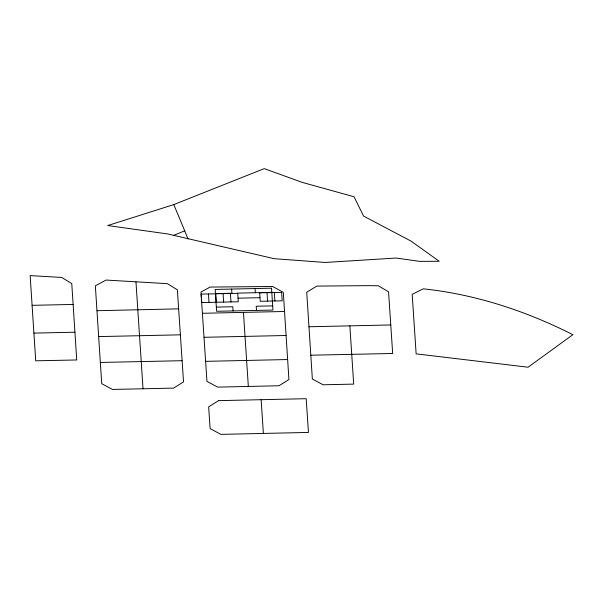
<?xml version="1.0" encoding="UTF-8"?>
<svg xmlns="http://www.w3.org/2000/svg" width="603" height="603" viewBox="0 0 603 603"><rect width="100%" height="100%" fill="white"/><g stroke="black" fill="none" stroke-linecap="round" stroke-linejoin="round"><path stroke-width="0.9" d="M173.543 235.419L184.722 230.821L173.792 204.598L107.718 225.545L167.694 233.949L274.169 258.687L325.175 262.456L396.118 258.046L419.899 261.385L439.233 261.272L411.065 241.125L363.571 216.078L354.059 196.766L302.276 182.4L264.235 168.629L173.792 204.598M96.97 310.718L178.646 308.849L183.531 381.887L173.589 388.106L112.459 389.44L101.726 383.704L95.349 285.845L106.038 280.063L167.363 283.659L177.38 289.832L178.646 308.849M215.452 293.601L231.914 293.239L231.642 289.071M271.795 292.365L237.71 293.111L238.283 301.764L201.696 302.57L201.138 294.121L237.725 293.314M259.674 292.839L281.631 292.357L282.181 300.807L260.232 301.289L259.659 292.628M238.042 298.184L259.999 297.701M32.102 305.337L73.129 304.44L76.732 359.968L35.72 360.805L30.15 275.594L61.74 277.44L71.765 283.614L73.129 304.44M216.334 307.115L232.803 306.754L233.075 310.922M272.684 305.887L256.215 306.241L256.494 310.409M202.404 313.289L284.541 311.487L288.927 379.558L278.963 385.762L217.706 387.126L206.957 381.375L200.972 292.04L210.146 287.073L272.669 286.493L283.297 292.319L284.541 311.487M308.962 326.766L390.767 324.949M33.919 333.105L74.908 332.208M98.666 336.595L180.387 334.823M204.018 337.303L286.093 335.494M310.801 355.212L392.674 353.479L388.551 291.792L378.277 285.762L366.39 285.649L316.809 286.101L306.723 292.236L312.354 379.038L323.102 384.789L353.697 384.111L349.861 325.869M100.339 362.456L182.121 360.7M205.615 361.348L287.646 359.539M184.722 230.821L188.023 239.014M274.312 292.515L274.862 300.965M266.993 292.674L267.551 301.123M255.054 288.558L255.325 292.726M261.137 399.691L263.375 433.436M243.446 312.384L248.338 386.44M230.406 293.48L230.964 301.93M223.095 293.638L223.645 302.088M215.776 293.797L216.326 302.246M208.457 293.955L209.015 302.404M135.961 281.82L143.024 388.777M572.85 334.68L528.077 367.227L416.13 353.848L412.181 294.362L423.216 288.822C475.533 294.339 526.027 310.975 572.85 334.68M218.618 400.641L208.653 406.844L210.123 428.62L220.871 434.371L308.457 432.441L306.181 398.696L218.618 400.641M271.523 288.196L215.173 289.432L216.613 311.284L272.955 310.055L271.523 288.196"/></g></svg>
